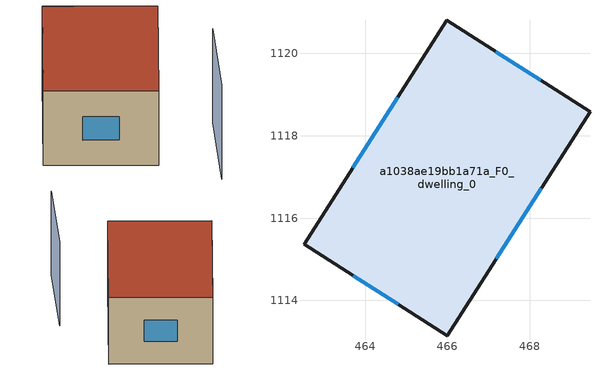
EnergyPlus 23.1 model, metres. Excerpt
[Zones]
a1038ae19bb1a71a_F0_dwelling_0
 floor ground (EU_floor_Construction): 469.46,1118.59 466,1113.14 462.52,1115.36 465.98,1120.81 z0
 wall outside (EU_wall_Construction): 462.52,1115.36 466,1113.14 469.46,1118.59 465.98,1120.81 462.52,1115.36 z0:3
 window (EU_Window_Construction): 463.71,1114.6 464.81,1113.9 / 464.79,1118.94 463.7,1117.23 / 468.27,1119.35 467.17,1120.05 / 467.19,1115.01 468.28,1116.72 z1.03:1.97
 roof outside (EU_roof_Construction): 466,1113.14 469.46,1118.59 465.98,1120.81 462.52,1115.36 z3
shading: 467.33,1111.04 469.36,1114.8 z0:3.8
[Building]
EU S2 Campaign: North Axis=0; Terrain=City; Solar Distribution=FullExterior
[Site:Location]
Cape.Town.Intl.AP: Latitude=-33.965; Longitude=18.602; Time Zone=2; Elevation=46
[SizingPeriod:WeatherFileDays]
AnnualSizingPeriod: Begin Month=1; Begin Day of Month=1; End Month=12; End Day of Month=31; Day of Week for Start Day=Monday; Use Weather File Daylight Saving Period=No; Use Weather File Rain and Snow Indicators=No
[MATERIAL]
EU_InternalMass_Material: Roughness=MediumRough; Thickness=0.1; Conductivity=1; Density=1800; Specific Heat=900; Thermal Absorptance=0.9; Solar Absorptance=0.7; Visible Absorptance=0.7
[MATERIAL:NOMASS] Roughness=MediumRough; Thermal Absorptance=0.9; Solar Absorptance=0.7; Visible Absorptance=0.7
Name | Thermal Resistance
EU_wall_NoMass | 0.493876
EU_roof_NoMass | 0.449382
EU_floor_NoMass | 1.25
[WINDOWMATERIAL:SIMPLEGLAZINGSYSTEM]
EU_Window_SimpleGlazing: UFactor=4.4; Solar Heat Gain Coefficient=0.85; Visible Transmittance=0.85
[CONSTRUCTION]
EU_wall_Construction: EU_wall_NoMass
EU_roof_Construction: EU_roof_NoMass
EU_floor_Construction: EU_floor_NoMass
EU_Window_Construction: EU_Window_SimpleGlazing
EU_InternalMass_Construction: EU_InternalMass_Material
[ZONE]
a1038ae19bb1a71a_F0_dwelling_0: Type=1; Multiplier=1; Ceiling Height=autocalculate; Volume=79.9698; Floor Area=autocalculate; Part of Total Floor Area=Yes
[INTERNALMASS]
a1038ae19bb1a71a_F0_dwelling_0_EU_InternalMass: Construction=EU_InternalMass_Construction; Zone or ZoneList=a1038ae19bb1a71a_F0_dwelling_0; Surface Area=26.6565
[OTHEREQUIPMENT]
EU_Step8_InternalGain_a1038ae19bb1a71a_F0_dwelling_0_f000: Fuel Type=Electricity; Zone or ZoneList or Space or SpaceList=a1038ae19bb1a71a_F0_dwelling_0; Schedule=EU_Step8_GainSchedule_a1038ae19bb1a71a_F0_dwelling_0_f000; Design Level Calculation Method=Watts/Area; Power per Zone Floor Area=1; Fraction Latent=0; Fraction Radiant=0; Fraction Lost=0; Carbon Dioxide Generation Rate=0; EndUse Subcategory=EU_Step8_InternalGains
[ZONEVENTILATION:DESIGNFLOWRATE]
EU_ConstantAir_a1038ae19bb1a71a_F0_dwelling_0: Zone or ZoneList or Space or SpaceList=a1038ae19bb1a71a_F0_dwelling_0; Schedule=EU_AlwaysOn; Design Flow Rate Calculation Method=AirChanges/Hour; Air Changes per Hour=0.64; Ventilation Type=Natural; Fan Pressure Rise=0; Fan Total Efficiency=1; Constant Term Coefficient=1; Temperature Term Coefficient=0; Velocity Term Coefficient=0; Velocity Squared Term Coefficient=0; Minimum Indoor Temperature=-100; Maximum Indoor Temperature=100; Delta Temperature=-100; Minimum Outdoor Temperature=-100; Maximum Outdoor Temperature=100; Maximum Wind Speed=40
[HVACTEMPLATE:THERMOSTAT]
EU_HeatOnly_a1038ae19bb1a71a_F0_dwelling_0: Constant Heating Setpoint=20; Constant Cooling Setpoint=50
[HVACTEMPLATE:ZONE:IDEALLOADSAIRSYSTEM]
a1038ae19bb1a71a_F0_dwelling_0: Template Thermostat=EU_HeatOnly_a1038ae19bb1a71a_F0_dwelling_0; System Availability Schedule=EU_AlwaysOn; Maximum Heating Supply Air Temperature=50; Minimum Cooling Supply Air Temperature=13; Maximum Heating Supply Air Humidity Ratio=0.0156; Minimum Cooling Supply Air Humidity Ratio=0.0077; Heating Limit=NoLimit; Cooling Limit=NoLimit; Heating Availability Schedule=EU_AlwaysOn; Cooling Availability Schedule=EU_CoolingOff; Dehumidification Control Type=ConstantSensibleHeatRatio; Cooling Sensible Heat Ratio=0.7; Dehumidification Setpoint=60; Humidification Control Type=None; Humidification Setpoint=30; Outdoor Air Method=None; Outdoor Air Flow Rate per Person=0.00944; Outdoor Air Flow Rate per Zone Floor Area=0; Outdoor Air Flow Rate per Zone=0; Demand Controlled Ventilation Type=None; Outdoor Air Economizer Type=NoEconomizer; Heat Recovery Type=None; Sensible Heat Recovery Effectiveness=0.7; Latent Heat Recovery Effectiveness=0.65
[SIZING:ZONE]
a1038ae19bb1a71a_F0_dwelling_0: Zone Cooling Design Supply Air Temperature Input Method=SupplyAirTemperature; Zone Cooling Design Supply Air Temperature=13; Zone Heating Design Supply Air Temperature Input Method=SupplyAirTemperature; Zone Heating Design Supply Air Temperature=50; Zone Cooling Design Supply Air Humidity Ratio=0.008; Zone Heating Design Supply Air Humidity Ratio=0.008; Cooling Design Air Flow Method=DesignDay; Cooling Design Air Flow Rate=0; Cooling Minimum Air Flow per Zone Floor Area=0.000762; Cooling Minimum Air Flow=0; Cooling Minimum Air Flow Fraction=0.2; Heating Design Air Flow Method=DesignDay; Heating Design Air Flow Rate=0; Heating Maximum Air Flow per Zone Floor Area=0.002032; Heating Maximum Air Flow=0.141576; Heating Maximum Air Flow Fraction=0.3; Account for Dedicated Outdoor Air System=No; Dedicated Outdoor Air System Control Strategy=NeutralSupplyAir; Dedicated Outdoor Air Low Setpoint Temperature for Design=autosize; Dedicated Outdoor Air High Setpoint Temperature for Design=autosize; Zone Load Sizing Method=Sensible Load Only No Latent Load; Zone Latent Cooling Design Supply Air Humidity Ratio Input Method=HumidityRatioDifference; Zone Cooling Design Supply Air Humidity Ratio Difference=0.005; Zone Latent Heating Design Supply Air Humidity Ratio Input Method=HumidityRatioDifference; Zone Humidification Design Supply Air Humidity Ratio Difference=0.005
[SCHEDULE:CONSTANT]
Name | Hourly Value
EU_AlwaysOn | 1
EU_CoolingOff | 0
[SCHEDULE:FILE]
EU_Step8_GainSchedule_a1038ae19bb1a71a_F0_dwelling_0_f000: File=../../schedules/a1038ae19bb1a71a/a1038ae19bb1a71a_F0_dwelling_0_f000_gain.csv; Column Number=1; Rows to Skip at Top=0; Number of Hours of Data=8760; Column Separator=Comma; Interpolate to Timestep=No; Minutes per Item=60; Adjust Schedule for Daylight Savings=Yes
